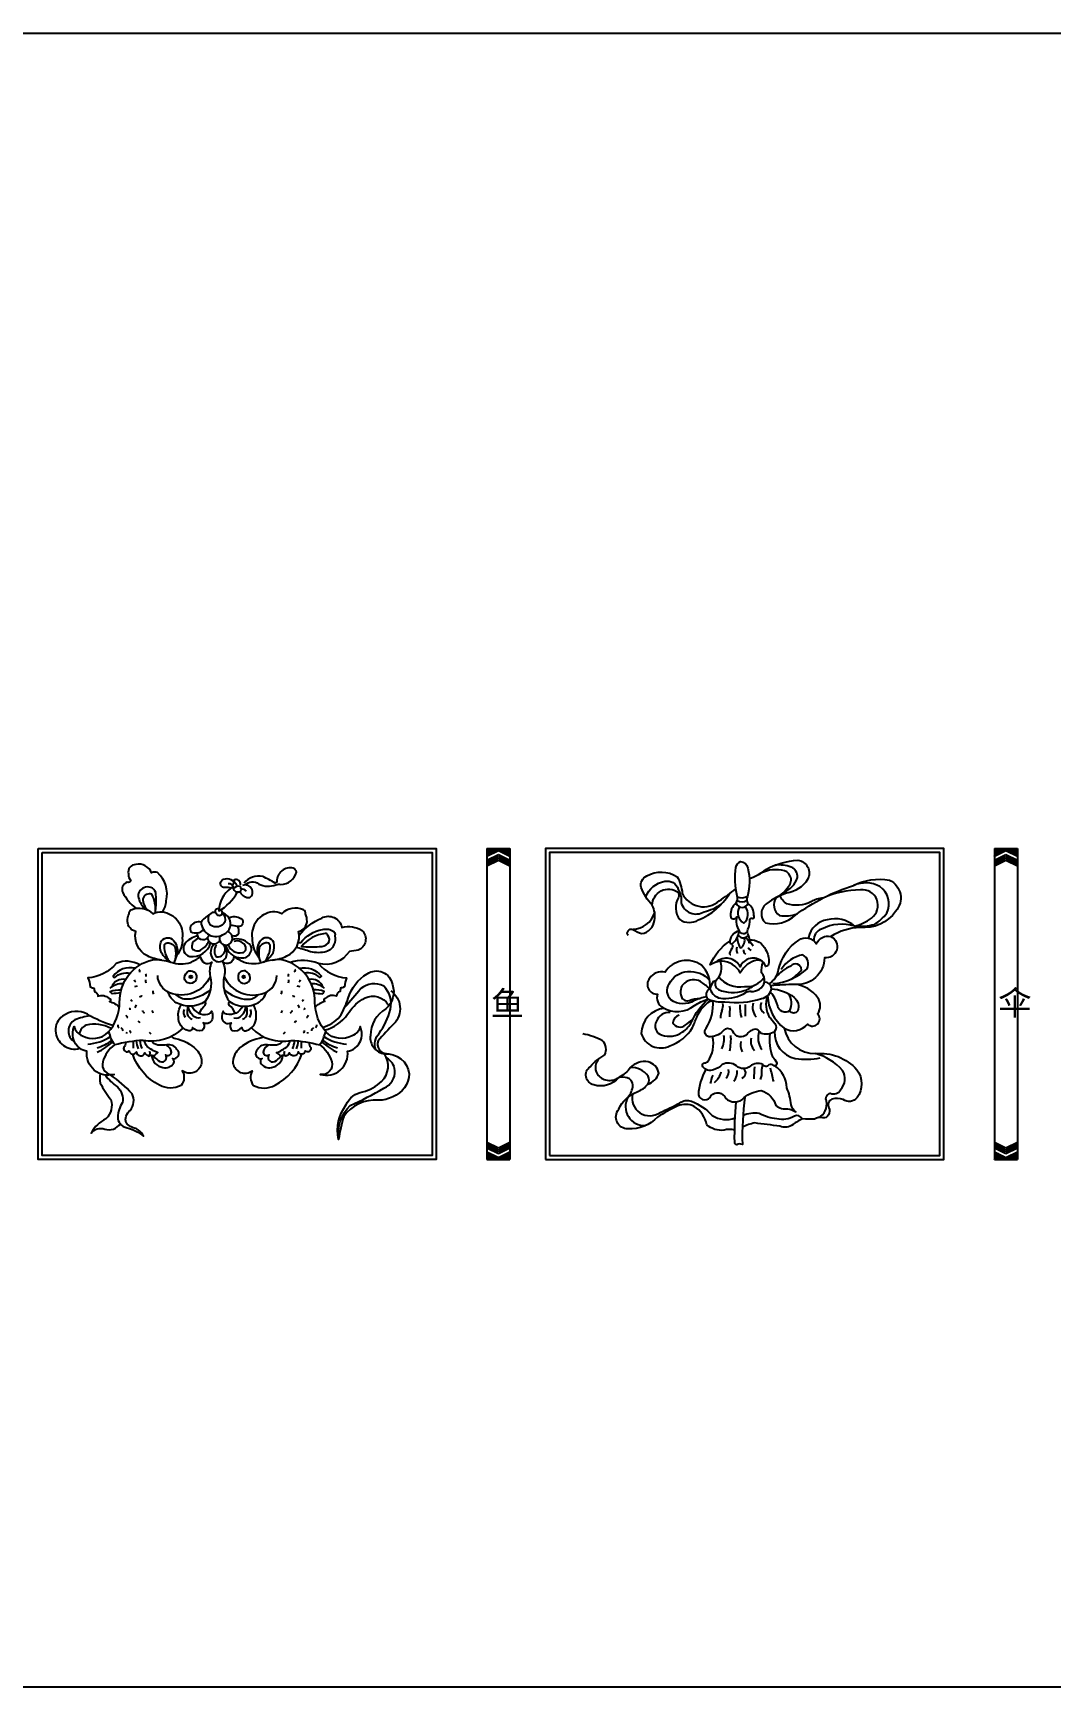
# Model space of a CAD drawing. Extents: x -66030 to 95157, y -13132 to 45879.
# Drawn here: x -12082 to -10804, y 5934 to 8010 of the extents above; entities that cross this region are included whole.
import ezdxf

# ---------------------------------------------------------------- set-up
doc = ezdxf.new("R2010")
doc.units = 0
doc.header["$LTSCALE"] = 100
doc.header["$MEASUREMENT"] = 0
for name, color, linetype in [('3', 11, 'CONTINUOUS'), ('4', 121, 'CONTINUOUS'), ('BH', 21, 'CONTINUOUS'), ('TEXT', 105, 'CONTINUOUS')]:
    doc.layers.add(name, color=color, linetype=linetype)
doc.styles.add('HZ', font='simhei.ttf')

# ---------------------------------------------------------------- blocks, each defined once
blk = doc.blocks.new('A$C580340FF')
at = {"layer": '3'}
for p, q in [((0, 390), (0, 0)), ((0, 390), (29, 390)), ((0, 390), (0, 380.4)), ((0, 380.4), (14.5, 387.7)), ((0, 375.4), (14.5, 382.7)), ((0, 372.9), (14.5, 380.2)), ((0, 370.9), (14.5, 378.1)), ((0, 368.4), (14.5, 375.7)), ((0, 375.4), (0, 372.9)), ((14.5, 387.7), (29, 380.4)), ((14.5, 382.7), (29, 375.4)), ((14.5, 380.2), (29, 372.9)), ((14.5, 378.1), (29, 370.9)), ((14.5, 375.7), (29, 368.4)), ((29, 390), (29, 0)), ((29, 390), (29, 380.4)), ((29, 375.4), (29, 372.9)), ((0, 370.9), (0, 368.4)), ((29, 370.9), (29, 368.4)), ((0, 21.6), (14.5, 14.3)), ((14.5, 14.3), (29, 21.6)), ((29, 19.1), (29, 21.6)), ((0, 19.1), (14.5, 11.9)), ((0, 17.1), (14.5, 9.8)), ((0, 14.6), (14.5, 7.3)), ((0, 9.6), (14.5, 2.3)), ((14.5, 11.9), (29, 19.1)), ((14.5, 9.8), (29, 17.1)), ((14.5, 7.3), (29, 14.6)), ((14.5, 2.3), (29, 9.6)), ((29, 14.6), (29, 17.1)), ((29, 0), (29, 9.6)), ((0, 0), (29, 0))]:
    blk.add_line(p, q, dxfattribs=at)
at = {"layer": 'BH'}
for p, q in [((6.3, 383.6), (0, 389.9)), ((5.6, 383.2), (0, 388.8)), ((4.8, 382.8), (0, 387.6)), ((4.1, 382.4), (0, 386.5)), ((3.3, 382.1), (0, 385.4)), ((2.6, 381.7), (0, 384.2)), ((1.8, 381.3), (0, 383.1)), ((1.1, 380.9), (0, 382)), ((0.3, 380.5), (0, 380.8)), ((7.1, 383.9), (1, 390)), ((7.8, 384.3), (2.2, 390)), ((8.6, 384.7), (3.3, 390)), ((9.3, 385.1), (4.4, 390)), ((10.1, 385.5), (5.6, 390)), ((10.9, 385.8), (6.7, 390)), ((11.6, 386.2), (7.8, 390)), ((12.4, 386.6), (8.9, 390)), ((13.1, 387), (10.1, 390)), ((13.9, 387.3), (11.2, 390)), ((14.9, 387.5), (12.3, 390)), ((17.1, 386.3), (13.5, 390)), ((19.4, 385.2), (14.6, 390)), ((21.7, 384.1), (15.7, 390)), ((23.9, 382.9), (16.9, 390)), ((26.2, 381.8), (18, 390)), ((28.5, 380.7), (19.1, 390)), ((29, 381.3), (20.3, 390)), ((29, 382.4), (21.4, 390)), ((29, 383.5), (22.5, 390)), ((29, 384.7), (23.7, 390)), ((29, 385.8), (24.8, 390)), ((29, 386.9), (25.9, 390)), ((29, 388), (27, 390)), ((29, 389.2), (28.2, 390)), ((8.5, 0), (0, 8.5)), ((7.4, 0), (0, 7.4)), ((6.2, 0), (0, 6.2)), ((5.1, 0), (0, 5.1)), ((4, 0), (0, 4)), ((2.8, 0), (0, 2.8)), ((1.7, 0), (0, 1.7)), ((0.6, 0), (0, 0.6)), ((9.6, 0), (0.1, 9.6)), ((10.8, 0), (2.3, 8.4)), ((11.9, 0), (4.6, 7.3)), ((13, 0), (6.9, 6.2)), ((14.2, 0), (9.1, 5)), ((15.3, 0), (11.4, 3.9)), ((16.4, 0), (13.7, 2.8)), ((17.6, 0), (15, 2.6)), ((18.7, 0), (15.7, 3)), ((19.8, 0), (16.5, 3.3)), ((21, 0), (17.2, 3.7)), ((22.1, 0), (18, 4.1)), ((23.2, 0), (18.7, 4.5)), ((24.3, 0), (19.5, 4.8)), ((25.5, 0), (20.3, 5.2)), ((26.6, 0), (21, 5.6)), ((27.7, 0), (21.8, 6)), ((28.9, 0), (22.5, 6.4)), ((29, 1), (23.3, 6.7)), ((29, 2.1), (24, 7.1)), ((29, 3.3), (24.8, 7.5)), ((29, 4.4), (25.5, 7.9)), ((29, 5.5), (26.3, 8.2)), ((29, 6.7), (27, 8.6)), ((29, 7.8), (27.8, 9)), ((29, 8.9), (28.5, 9.4))]:
    blk.add_line(p, q, dxfattribs=at)

msp = doc.modelspace()

# ---------------------------------------------------------------- hatches: boundary and pattern name
at = {"layer": '4'}
for points in [[(-11885.1, 6825.7, 1), (-11881.8, 6825.7, 1)], [(-11815.5, 6825.7, 1), (-11818.8, 6825.7, 1)]]:
    msp.add_hatch(color=256, dxfattribs=at).paths.add_polyline_path(points)

# ---------------------------------------------------------------- linework, layer by layer
at = {"layer": '3', "color": 2}
for p, q in [((-66009.4, 8010), (95156.9, 8010)), ((-61048.5, 5934.5), (9054, 5934.5))]:
    msp.add_line(p, q, dxfattribs=at)
at = {"layer": '4'}
for points in [[(-12075.3, 6986.5), (-11575.3, 6986.5), (-11575.3, 6596.5), (-12075.3, 6596.5)], [(-12070.3, 6981.5), (-11580.3, 6981.5), (-11580.3, 6601.5), (-12070.3, 6601.5)], [(-11438.2, 6596.5), (-10938.2, 6596.5), (-10938.2, 6986.5), (-11438.2, 6986.5)], [(-11433.2, 6601.5), (-10943.2, 6601.5), (-10943.2, 6981.5), (-11433.2, 6981.5)]]:
    msp.add_lwpolyline(points, close=True, dxfattribs=at)
for points in [[(-11815.3, 6940.9, -0.402597), (-11798.3, 6942, 0.202437), (-11776.6, 6941, -0.197126), (-11770.6, 6941.4, 0.323667), (-11750.7, 6957, 0.230287), (-11755, 6961.9, 0.484863), (-11775.4, 6945.4, -0.410967), (-11777.8, 6943.3, 0.027741), (-11793.2, 6951.4, 0.287763), (-11816.5, 6943, 0.287763)], [(-11334.4, 6877.3, -0.756243), (-11328.7, 6885.2, 0.03877), (-11317.5, 6879.8, 0.340568), (-11301.4, 6896.4, 0.17748), (-11304.2, 6915.4, -0.086904), (-11318.3, 6937.7, -0.330289), (-11311.1, 6952.4, -0.275752), (-11273, 6951.3, -0.104437), (-11266.5, 6930.5, 0.50396), (-11220.1, 6921.1, 0.029561), (-11199.1, 6936.1, 0.029561)], [(-11182.3, 6949, 0.0988), (-11161.7, 6960.2, -0.107861), (-11121.5, 6972.1, -0.534245), (-11109.2, 6947.9, -0.225846), (-11135.6, 6930.6, 0.073472), (-11160.3, 6917.8, 0.485351), (-11162.1, 6893.2, 0.248244), (-11124.2, 6903.2, -0.083197), (-11051.6, 6940.2, -0.163705), (-11006.4, 6947, -0.4996), (-10998.6, 6907.8, -0.273997), (-11043.4, 6887.7, 0.125537), (-11079.9, 6876.3)], [(-11148.5, 6925.1, 0.133633), (-11133.2, 6938.9, 0.649099), (-11141.8, 6959.4, 0.18826), (-11171.4, 6953.6)], [(-11139.9, 6931, 0.222542), (-11121.9, 6950.3, 0.310305), (-11129.6, 6963.4, 0.116035), (-11150.3, 6965.6, 0.116035)], [(-11927.6, 6909.9, 0.064477), (-11927.6, 6931.4, 0.472874), (-11942.4, 6937.1, 0.443105), (-11949.1, 6924.8, 0.171647), (-11940, 6910.4, 0.171647)], [(-11833.3, 6936.7, 0.240972), (-11848.2, 6908.3, 0.141774), (-11825.4, 6931.4, 0.141774)], [(-11833.3, 6936.7, 0.143586), (-11839.1, 6937.8, -0.427559), (-11846.4, 6941.9, -0.347188), (-11846, 6944.9, -0.521791), (-11829.6, 6944.6)], [(-11836.4, 6942.6, -0.466757), (-11830.5, 6937.9, 0.45377), (-11823.6, 6932.3, 0.45377)], [(-11821.2, 6941.1, 0.574606), (-11829, 6947.3, -0.125997), (-11829.6, 6944.6)], [(-11825.4, 6931.4, -0.357826), (-11821.6, 6931.9, 0.287894), (-11821.2, 6938.9, 0.30551), (-11829.3, 6936.7, 0.30551)], [(-11821.6, 6931.9, 0.337883), (-11809.5, 6925.3, 0.436212), (-11807.2, 6936, 0.190842), (-11811.7, 6940.3, 0.167121), (-11818.6, 6940.4)], [(-11312.2, 6925.9, -0.262525), (-11288.5, 6945.5, -0.406889), (-11271.7, 6935.4, -0.172623), (-11268, 6918.8, 0.496527), (-11239.1, 6907.2, 0.088102), (-11217.5, 6916.8)], [(-11304.2, 6915.4, -0.611362), (-11271.7, 6931.7, -0.225651), (-11271.2, 6925.3, 0.299955), (-11269.7, 6897.4, 0.283948), (-11246, 6897.1, 0.152381), (-11207.2, 6929.8, 0.152381)], [(-11050, 6889.3, 0.10963), (-11029, 6899.4, 0.779253), (-11042.9, 6934.8, 0.10187), (-11089.8, 6924.5, 0.10187)], [(-11050, 6889.3, 0.081166), (-11025.3, 6891.4, 0.094339), (-11009.8, 6905.6, 0.375071), (-11018.3, 6938.9, 0.233359), (-11051.6, 6940.2)], [(-11927.8, 6906.3, 0.147298), (-11932.5, 6929.2, 0.430322), (-11943.7, 6923.7, 0.224273), (-11937.6, 6909.3)], [(-11194.8, 6913.4, 0.405423), (-11189.1, 6892.8, 0.39356), (-11187.3, 6913.7, 0.39356)], [(-11148.5, 6925.1, 0.433779), (-11144.4, 6902.6, 0.124834), (-11122.4, 6904.6, 0.124834)], [(-11089.8, 6924.5, 0.097207), (-11105, 6919.9, -0.201181), (-11135.1, 6917.2, -0.180175), (-11143.8, 6927.9)], [(-11870.6, 6894.4, 0.32046), (-11883.9, 6888.9, 0.250244), (-11883.3, 6882, 0.315244), (-11867.5, 6884.6)], [(-11852.5, 6906.4, 0.268343), (-11859.9, 6903.9, 0.088919), (-11870.6, 6894.4, 0.597017), (-11841.4, 6879.4, 0.688786), (-11843.9, 6905.8, -0.231218), (-11840.7, 6894.2, -0.437361), (-11858.7, 6890.6, -0.311958), (-11859.9, 6903.9)], [(-11836, 6899.7, -0.268624), (-11820.5, 6898.7, -0.803445), (-11824.6, 6888.6, 0.031668), (-11833.5, 6890.3, 0.031668)], [(-11050, 6889.3, 0.243356), (-11084.4, 6897.2, 0.296452), (-11108.2, 6875.1)], [(-11050, 6889.3, 0.196759), (-11091.8, 6885.4, 0.363034), (-11101.3, 6871)], [(-11908.4, 6844, -0.145396), (-11920.3, 6855.9, -0.181405), (-11921.3, 6868.5, -0.281968), (-11914.1, 6874.6, -0.097492), (-11908.9, 6874.2, -0.136041), (-11902.2, 6866.9, -0.202493), (-11901.4, 6852.1)], [(-11875.2, 6876.9, 0.169268), (-11891.1, 6867.2, 0.528794), (-11884.7, 6851.3, 0.365908), (-11858.6, 6868.1, 0.365908)], [(-11872.9, 6873.9, 0.41053), (-11882.4, 6862, 0.48423), (-11869.7, 6860.3, 0.179604), (-11861, 6870.4, 0.179604)], [(-11838.2, 6861.4, 0.321134), (-11820.5, 6849.6, 0.364685), (-11808.4, 6856, 0.400359), (-11810.4, 6866.9, 0.288428), (-11831.4, 6872.1)], [(-11836.4, 6865.8, 0.384361), (-11818.5, 6856, 0.460227), (-11814.5, 6862.9, 0.439374), (-11829.5, 6869.8, 0.439374)], [(-11831.8, 6877.6, 0.413927), (-11823.4, 6880.2, 0.186899), (-11824.6, 6888.6)], [(-11792.2, 6844, 0.145396), (-11780.3, 6855.9, 0.181405), (-11779.3, 6868.5, 0.281968), (-11786.5, 6874.6, 0.097492), (-11791.7, 6874.2, 0.136041), (-11798.5, 6866.9, 0.202493), (-11799.2, 6852.1)], [(-11748.5, 6868.7, 0.086261), (-11745.5, 6868.7, -0.158431), (-11718.3, 6885.2, -0.186295), (-11703.8, 6882.6, -0.270577), (-11702.7, 6877.1, -0.224334), (-11704, 6866.1, -0.297816), (-11715.8, 6856.7, -0.127102), (-11735.6, 6857.8, 0.018873), (-11751.2, 6862.5)], [(-11182.1, 6871.9, -0.32598), (-11161.9, 6859.7, -0.172572), (-11157.9, 6843.2, -0.428498), (-11161.8, 6838.5, 0.374063), (-11172.8, 6846.7, 0.205268), (-11193.7, 6830.8, 0.260445), (-11216.6, 6845.3, 0.137252), (-11231.5, 6840.6, -0.148492), (-11206.8, 6870.3)], [(-11197.6, 6874.4, 0.1462), (-11193.4, 6861.8, 0.360209), (-11188.7, 6874.7, 0.360209)], [(-11911.1, 6845.7, -0.037305), (-11913.9, 6851.9, -0.153878), (-11916.6, 6865.2, -0.470609), (-11911.3, 6868.1, -0.303291), (-11903.1, 6862, -0.113545), (-11903.3, 6847.5)], [(-11853.4, 6866.9, 0.545999), (-11851.8, 6845, 0.348727), (-11839.3, 6850.2, 0.127699), (-11838.8, 6865.4)], [(-11851.3, 6865.3, 0.357257), (-11851.2, 6850.5, 0.242122), (-11843.1, 6853.6, 0.446094), (-11843.2, 6866.4)], [(-11789.5, 6845.7, 0.037305), (-11786.7, 6851.9, 0.153878), (-11784, 6865.2, 0.470609), (-11789.3, 6868.1, 0.303291), (-11797.5, 6862, 0.113545), (-11797.3, 6847.5)], [(-11165.8, 6844.7, 0.519743), (-11193.7, 6838.2, 0.490615), (-11224.3, 6844)], [(-11203.7, 6865.7, -0.280679), (-11203.3, 6863, 0.025267), (-11207.2, 6855.3, 0.635369), (-11205.5, 6853.7, 0.635369)], [(-11152.7, 6817.1, 0.167082), (-11109.6, 6835.8, 0.397456), (-11115, 6853.1, 0.222384), (-11142.3, 6834.8)], [(-11953.3, 6836.3, 0.30062), (-11981.1, 6826.3, 0.245464), (-11979, 6824.9, -0.243948), (-11959.7, 6830.1, -0.243948)], [(-11747.3, 6836.3, -0.30062), (-11719.6, 6826.3, -0.245464), (-11721.7, 6824.9, 0.243948), (-11740.9, 6830.1, 0.243948)], [(-11718.1, 6762.2, 0.153225), (-11696.4, 6775.8, 0.064066), (-11685.8, 6798.9, -0.18281), (-11662.2, 6829.5, -0.536537), (-11630.4, 6816.1, -0.316733), (-11638.8, 6785.5, 0.262002), (-11658, 6751.8, 0.416113), (-11640.4, 6729.1, -0.402955), (-11609.2, 6703.9, -0.295734), (-11629.8, 6675.2, -0.135279), (-11648.2, 6670.9, 0.26122), (-11691.5, 6650.4, 0.044506), (-11697.9, 6621.6, -0.222727), (-11688.3, 6665.3, -0.256351), (-11667.7, 6681.2, 0.137159), (-11644, 6694.4, 0.362329), (-11640.4, 6729.1)], [(-11236.2, 6800.6, 0.04945), (-11251.6, 6795.7, -0.299966), (-11280.7, 6796.7, -0.348623), (-11282.8, 6816.8, -0.257283), (-11259.6, 6832.5, -0.223478), (-11232.1, 6821.4)], [(-11219.1, 6845.1, -0.266962), (-11223.8, 6821.1, -0.131727), (-11228, 6819.4, 0.036559), (-11231.8, 6810.7, 0.489989), (-11234.6, 6797.8, 0.116304), (-11213, 6794.3, 0.119231), (-11167, 6798.5, 0.35118), (-11154.4, 6811.4, 0.379569), (-11163.2, 6819.1, 0.21842), (-11167, 6830.5, -0.098185), (-11165.1, 6844.1)], [(-11129.6, 6822.9, 0.083854), (-11116.8, 6834.5, 0.681264), (-11130.3, 6839.1, 0.12142), (-11149.6, 6824.6)], [(-11971.9, 6805.4, -0.024756), (-11982.3, 6804.4, -0.148825), (-11984.6, 6807.1, -0.115376), (-11970.9, 6809.4, -0.115376)], [(-11859, 6826.1, -0.404595), (-11910.2, 6805.6, -0.290531), (-11925.1, 6827.1, -0.290531)], [(-11859, 6809.3, -0.169493), (-11888.2, 6797.4, -0.216203), (-11901.7, 6803.2, -0.216203)], [(-11841.6, 6826.1, 0.404595), (-11790.4, 6805.6, 0.290531), (-11775.5, 6827.1, 0.290531)], [(-11841.6, 6809.3, 0.169493), (-11812.4, 6797.4, 0.216203), (-11798.9, 6803.2, 0.216203)], [(-11728.7, 6805.4, 0.024756), (-11718.3, 6804.4, 0.148825), (-11716, 6807.1, 0.115376), (-11729.7, 6809.4, 0.115376)], [(-11651.4, 6734.2, -0.255047), (-11647.2, 6754.7, 0.102865), (-11632.9, 6784.9, 0.263031), (-11641.3, 6814, 0.294216), (-11670, 6810.8, -0.004099), (-11690.4, 6787)], [(-11632.5, 6808, -0.463317), (-11628.5, 6766.6, 0.024817), (-11648.4, 6745.1, 0.501627), (-11637.9, 6729.2, 0.501627)], [(-11231.8, 6810.7, 0.022213), (-11243.5, 6819.7, 0.302487), (-11263.9, 6817.8, 0.33159), (-11267.4, 6800.7, 0.434035), (-11258, 6796, -0.080033), (-11244, 6798.5)], [(-11223.8, 6821.1, 0.453652), (-11221, 6809.6, 0.180832), (-11188.6, 6808.3, 0.180832)], [(-11154.5, 6810.6, -0.153206), (-11126, 6799.7, -0.30594), (-11121.5, 6782.8, -0.543329), (-11131.7, 6782.8, -0.533793), (-11146.7, 6789.2, 0.076216), (-11152.2, 6802.1, 0.248888), (-11156.3, 6805.7, 0.248888)], [(-11871.3, 6774, -0.300189), (-11880.9, 6777.1, -0.201015), (-11886.2, 6788.8, -0.201015)], [(-11829.4, 6774, 0.300189), (-11819.7, 6777.1, 0.201015), (-11814.4, 6788.8, 0.201015)], [(-11715.5, 6758.5, 0.17067), (-11686.7, 6778.6, -0.0994), (-11668.4, 6797.3, -0.362882), (-11638.1, 6794.1, -0.010666), (-11634.7, 6789.6)], [(-11281.8, 6780.8, 0.33676), (-11298.9, 6770, 0.503696), (-11291.9, 6752.5, 0.247377), (-11266.5, 6756.3, 0.138065), (-11254.8, 6769, -0.102599), (-11234.1, 6797.6)], [(-11160.1, 6801.3, 0.197105), (-11157.2, 6775.1, -0.078473), (-11150.3, 6767, -0.339788), (-11150.6, 6756.9, -0.249153), (-11167.5, 6754.7, 0.104257), (-11172.9, 6759.7, 0.280921), (-11185, 6753.8, -0.546295), (-11203.1, 6757.1, 0.446963), (-11213.8, 6759.1, -0.209219), (-11231.1, 6750.3, -0.656429), (-11236.7, 6761.1, 0.177503), (-11228.1, 6795.7, 0.170613)], [(-12009.9, 6776.6, 0.058832), (-12029, 6771.6, 0.568661), (-12029.6, 6744, 0.568661)], [(-11270.3, 6777.6, 0.350813), (-11278.2, 6768, 0.489006), (-11262.7, 6765.1, 0.010373), (-11253.3, 6772.1, 0.010373)], [(-11983.4, 6760.8, 0.181147), (-12014.9, 6764.9, 0.282004), (-12023.4, 6753.6)], [(-11978.3, 6740.4, -0.137952), (-11983.8, 6748.3, 0.096013), (-11986.7, 6756.5)], [(-11930.2, 6726.3, -0.014294), (-11924.8, 6730.5, -0.08208), (-11938.3, 6738.3, -0.111298), (-11941.9, 6745.6, -0.111298)], [(-11770.4, 6726.3, 0.014294), (-11775.8, 6730.5, 0.08208), (-11762.3, 6738.3, 0.111298), (-11758.7, 6745.6, 0.111298)], [(-11722.4, 6740.4, 0.137952), (-11716.9, 6748.3, -0.096013), (-11713.9, 6756.5)], [(-11200.7, 6633, 0.16644), (-11214.1, 6633.1, -0.216312), (-11235.6, 6639.8, 0.207425), (-11251.4, 6663, 0.207026), (-11272.2, 6663.7, 0.035381), (-11297.6, 6649.6, -0.2268), (-11334.6, 6634.8, -0.640192), (-11346.2, 6659.5, -0.196576), (-11323.3, 6681.3, 0.146568), (-11309.7, 6691.1, 0.268467), (-11295.9, 6704.9, 0.297838), (-11309.4, 6718.9, 0.243937), (-11331.6, 6711.9, -0.146169), (-11346.2, 6699.3, -0.302823), (-11377.7, 6690, -0.63928), (-11382.2, 6712.8, -0.093365), (-11363.7, 6727.6, 0.314397), (-11366.5, 6745.3, 0.083215), (-11391.5, 6754)], [(-11156.6, 6754, 0.123497), (-11153.2, 6725.3, -0.090824), (-11147.8, 6717.7, -0.526495), (-11151.2, 6713.8, 0.36557), (-11157.9, 6715.2, -0.594478), (-11165.4, 6715.6, 0.289781), (-11181.1, 6713.4, -0.360019), (-11198.5, 6713.8, 0.315737), (-11216.2, 6715.4, -0.125555), (-11227.3, 6709.1, -0.360951), (-11240.7, 6712.8, -0.360464), (-11239.7, 6717.4, 0.188821), (-11234.8, 6719.1, 0.226369), (-11228.5, 6750.6)], [(-11138.7, 6761.2, 0.354701), (-11099.4, 6729.2, -0.244171), (-11047.3, 6709, -0.333772), (-11047.1, 6674, -0.403277), (-11064.4, 6671.5, 0.151531), (-11078.7, 6672.1, 0.438146), (-11082.3, 6661.4, -0.284735), (-11083.1, 6652.6, -0.359601), (-11090.2, 6648.5, 0.2427), (-11100.4, 6646.9, -0.034408), (-11115.7, 6647.4, 0.068947), (-11127.3, 6640.3, -0.253855), (-11144, 6638.1, 0.002306), (-11175.6, 6642.2, 0.069628), (-11191, 6637, 0.069628)], [(-11150.6, 6756.9, 0.366816), (-11124.7, 6723.1, 0.079995), (-11093.3, 6723.8, 0.079995)], [(-11965.7, 6743.1, -0.246843), (-11967.7, 6737.1, 0.755202), (-11960.8, 6732.6, 0.719148), (-11951.8, 6731.3, 0.81752), (-11941.1, 6730.2, 0.128892), (-11936.6, 6726, 0.456751), (-11935.4, 6732.2)], [(-11932.7, 6726.8, 0.335366), (-11918.5, 6711.8, 0.319124), (-11904.7, 6717.5, 0.360464), (-11906.6, 6723, 0.798867), (-11900.9, 6734.6, 0.297992), (-11913.5, 6740.3, -0.037646), (-11924.8, 6739.7, -0.162322), (-11932.6, 6744.8)], [(-11930.2, 6726.3, 0.155928), (-11926.3, 6722.4, 0.289205), (-11917.9, 6719.1, 0.500391), (-11915.3, 6727.9, 0.56185), (-11907.9, 6730.9, 0.265836), (-11915, 6740.1)], [(-11768, 6744.8, -0.162322), (-11775.8, 6739.7, -0.037646), (-11787.1, 6740.3, 0.297992), (-11799.7, 6734.6, 0.798867), (-11794, 6723, 0.360464), (-11795.9, 6717.5, 0.319124), (-11782.1, 6711.8, 0.335366), (-11767.9, 6726.8)], [(-11785.6, 6740.1, 0.265836), (-11792.7, 6730.9, 0.56185), (-11785.3, 6727.9, 0.500391), (-11782.7, 6719.1, 0.289205), (-11774.3, 6722.4, 0.155928), (-11770.4, 6726.3, 0.155928)], [(-11734.9, 6743.1, 0.246843), (-11732.9, 6737.1, -0.755202), (-11739.8, 6732.6, -0.719148), (-11748.8, 6731.3, -0.81752), (-11759.5, 6730.2, -0.128892), (-11764, 6726, -0.456751), (-11765.3, 6732.2)], [(-11095.5, 6648.9, 0.345598), (-11085.6, 6669.6, -0.444181), (-11080.7, 6679.6, 0.403377), (-11067.7, 6684, 0.332182), (-11065.2, 6708.1, 0.146331), (-11099.4, 6729.2)], [(-11997.5, 6704.1, 0.060831), (-11997.2, 6692.3, 0.049523), (-11984, 6671.6, -0.29437), (-11990.1, 6647.5, 0.155243), (-12008.7, 6629.5, -0.309276), (-11991.6, 6634.6, 0.361058), (-11972.2, 6641.5)], [(-11697.9, 6621.6, -0.242717), (-11683.4, 6664.2, 0.02401), (-11641.1, 6685.8, 0.325131), (-11627.3, 6708.2, 0.249011), (-11637.5, 6723.6, 0.249011)], [(-11371, 6723.1, 0.321878), (-11373.5, 6703.8, 0.418284), (-11346.2, 6699.3, 0.418284)], [(-11309.7, 6691.1, 0.276933), (-11309.4, 6701.1, 0.251446), (-11331.7, 6711.7)], [(-11236.8, 6709.3, 0.120068), (-11246.3, 6677.6, 0.72784), (-11230.1, 6676.7, -0.535711), (-11212.2, 6673.5, 0.442784), (-11188.9, 6674, -0.142401), (-11167.5, 6682.9, -0.263492), (-11149.1, 6664.1, 0.20202), (-11133.9, 6660.1, -0.098955), (-11124, 6656.1, -0.173923), (-11129.8, 6665, 0.074252), (-11135.2, 6686.5, 0.235699), (-11150.3, 6713.8, 0.235699)], [(-11168.3, 6696.9, 0.150508), (-11166.7, 6707.1, -0.069672), (-11165.4, 6715.6)], [(-11990.8, 6702.4, 0.093106), (-11975.7, 6687.7, -0.240885), (-11969.2, 6667.7, 0.12592), (-11975.3, 6649.7, 0.198069), (-11972.2, 6641.5)], [(-11972.2, 6641.5, 0.180439), (-11963.5, 6636, -0.118854), (-11942.8, 6625.6, 0.169603), (-11952.3, 6635.1, -0.152584), (-11964.7, 6642.2, -0.333753), (-11959.5, 6657.9, 0.295256), (-11957.3, 6678.9, 0.055304), (-11984.1, 6702.3)], [(-11334.7, 6674.6, 0.16417), (-11328.5, 6689.5, 0.341747), (-11335.8, 6698.8, 0.139976), (-11346.2, 6699.3)], [(-11329.1, 6678.4, 0.683919), (-11294.4, 6655.3, 0.011349), (-11269.8, 6667.2, -0.243356), (-11255, 6669.7, -0.107581), (-11228.9, 6651.7, 0.251248), (-11200.2, 6648.7, 0.251248)], [(-11115.7, 6647.4, 0.368974), (-11125.8, 6650.9, -0.200436), (-11147.6, 6647.3, -0.107677), (-11169.9, 6654.3, 0.133879), (-11190.3, 6651.3, 0.133879)]]:
    msp.add_lwpolyline(points, format="xyb", dxfattribs=at)
for points in [[(-11714.8, 6880, 0.195815), (-11744.5, 6863.8, 0.041064), (-11722.2, 6863.5, 0.197311), (-11711.2, 6867.8, 0.380697), (-11711.5, 6877.5, 0.393384)], [(-11878.1, 6830.6, -0.220744), (-11876.7, 6822.8, -0.342994), (-11884.3, 6817.4, -0.417643), (-11891.6, 6824.4, -0.287935), (-11885.6, 6833, -0.267187)], [(-11822.5, 6830.6, 0.220744), (-11823.9, 6822.8, 0.342994), (-11816.3, 6817.4, 0.417643), (-11809, 6824.4, 0.287935), (-11815, 6833, 0.267187)]]:
    msp.add_lwpolyline(points, format="xyb", close=True, dxfattribs=at)
for centre in [(-11883.4, 6825.7), (-11817.2, 6825.7)]:
    msp.add_circle(centre, 1.67, dxfattribs=at)
for centre, radius, start, end in [((-11831.3, 6933.8), 3.53, 55.0987, 125.0747), ((-11833.6, 6948.9), 7.43, 279.7637, 317.0654), ((-11831.5, 6938.9), 5.98, 1.2587, 70.7765), ((-11820.6, 6925.1), 10.7, 50.1712, 88.8029), ((-11191.3, 6920.8), 8.21, 199.681, 340.319), ((-11191.6, 6930.4), 10.7, 237.2021, 305.2003), ((-11191.8, 6938.5), 13.6, 246.5485, 302.2455), ((-11330.1, 6915.8), 30.6, 272.7557, 341.5839), ((-11868.3, 6879.7), 7.47, 172.6353, 320.883), ((-11834.4, 6859.7), 31.9, 144.6491, 151.3225), ((-11854.2, 6875.1), 8.21, 180.4238, 330.0103), ((-11865.6, 6874.3), 18.7, 349.8409, 7.5295), ((-11839, 6874.1), 8.7, 200.7591, 293.2302), ((-11679.1, 7013.4), 204.3, 219.6104, 221.6445), ((-11841, 6874.2), 9.77, 303.5306, 20.4282), ((-11189.9, 6882.6), 8.06, 219.1842, 324.3777), ((-11189.7, 6886), 6.07, 207.2621, 324.6165), ((-10657.2, 7365.2), 721.5, 223.3279, 223.573), ((-11190.3, 6859.5), 8.3, 157.8683, 214.8244), ((-11184, 6858.9), 5.62, 174.1947, 238.1433), ((-11178.3, 6864.6), 5.83, 201.514, 251.7243), ((-11194.4, 6855.9), 18.7, 25.7725, 39.6001), ((-11949.3, 6832.6), 1.97, 331.6537, 77.9392), ((-11941.9, 6826.8), 2.51, 344.7444, 52.1591), ((-11758.7, 6826.8), 2.51, 127.8409, 195.2556), ((-11751.3, 6832.6), 1.97, 102.0608, 208.3463), ((-11970.3, 6795), 21.9, 84.6347, 132.5453), ((-11968.7, 6806.9), 15.6, 77.9046, 158.226), ((-11951.5, 6822), 3.13, 180.9726, 239.5891), ((-11950.7, 6803.1), 10.7, 89.7729, 110.2239), ((-11926.2, 6821.6), 14.1, 178.2084, 194.4843), ((-11925.1, 6807.2), 6.25, 171.8988, 211.9011), ((-11775.5, 6807.2), 6.25, 328.0989, 8.1012), ((-11774.4, 6821.6), 14.1, 345.5157, 1.7916), ((-11749.9, 6803.1), 10.7, 69.7761, 90.2271), ((-11749.1, 6822), 3.13, 300.4109, 359.0274), ((-11731.9, 6806.9), 15.6, 21.774, 102.0954), ((-11730.4, 6795), 21.9, 47.4547, 95.3653), ((-11215.2, 6815.9), 17.4, 197.3399, 269.3651), ((-11194.7, 6845.8), 32.9, 217.7717, 281.2655), ((-11203.5, 6851.4), 45.6, 289.1282, 307.6109), ((-11185.3, 6838.5), 25.2, 263.3495, 328.4196), ((-11179.4, 6824.2), 17, 267.1402, 342.3192), ((-11952.5, 6800.6), 7.19, 207.375, 229.9991), ((-11911.7, 6769.2), 45.5, 152.173, 157.3816), ((-11945.8, 6798.9), 2.27, 60.9587, 150.9026), ((-11856.9, 6781.8), 31.1, 169.4173, 185.2924), ((-11843.7, 6781.8), 31.1, 354.7076, 10.5827), ((-11754.8, 6798.9), 2.27, 29.0974, 119.0413), ((-11788.9, 6769.2), 45.5, 22.6184, 27.827), ((-11748.2, 6800.6), 7.19, 310.0009, 332.625), ((-11229.2, 6788.7), 13.9, 334.1657, 14.7685), ((-11212.6, 6846.9), 48.4, 266.6204, 302.0819), ((-11217.6, 6785.2), 11.2, 345.8546, 19.6033), ((-11147.1, 6788), 47.1, 177.1754, 196.389), ((-11029.9, 6783.7), 157.6, 177.3579, 182.6421), ((-11180.9, 6794.1), 13.1, 86.9599, 116.7949), ((-11158.8, 6787.7), 19.5, 165.0329, 219.1795), ((-11158.7, 6788.6), 9.81, 150.1174, 240.7556), ((-11149, 6792.4), 19.8, 331.2629, 38.278), ((-11960.7, 6778.8), 4.52, 197.1727, 248.3019), ((-11960.7, 6785), 1.14, 325.2552, 75.8936), ((-11951.7, 6765.3), 5.18, 29.325, 66.1833), ((-11940.4, 6784.4), 4.24, 193.1584, 252.6552), ((-11937.8, 6779), 7.22, 7.547, 36.0944), ((-11884.5, 6780.8), 8.29, 153.184, 222.8657), ((-11878.9, 6781.3), 9.32, 194.4531, 250.7295), ((-11821.7, 6781.3), 9.32, 289.2705, 345.5469), ((-11816.1, 6780.8), 8.29, 317.1343, 26.816), ((-11762.8, 6779), 7.22, 143.9056, 172.453), ((-11760.2, 6784.4), 4.24, 287.3448, 346.8416), ((-11748.9, 6765.3), 5.18, 113.8167, 150.675), ((-11739.9, 6785), 1.14, 104.1064, 214.7448), ((-11739.9, 6778.8), 4.52, 291.6981, 342.8273), ((-11198.1, 6774.8), 20.3, 157.2772, 182.8024), ((-11283.2, 6780.7), 76.6, 356.1206, 1.3308), ((-12016.1, 6797.7), 56.6, 273.4564, 304.1705), ((-12018.5, 6794.5), 60.4, 286.6694, 306.3432), ((-11970.3, 6765.1), 4.97, 178.8249, 222.324), ((-11972.6, 6757.7), 4.12, 0.3522, 66.0562), ((-11962.4, 6755.2), 1.8, 143.0975, 196.2729), ((-11958.2, 6757.6), 1.8, 158.9315, 266.9301), ((-11918.6, 6747.9), 29, 184.5887, 205.2832), ((-11913.8, 6778.3), 31.2, 224.7418, 230.7666), ((-11786.8, 6778.3), 31.2, 309.2334, 315.2582), ((-11782, 6747.9), 29, 334.7168, 355.4113), ((-11742.4, 6757.6), 1.8, 273.0699, 21.0685), ((-11738.2, 6755.2), 1.8, 343.7271, 36.9025), ((-11728, 6757.7), 4.12, 113.9438, 179.6478), ((-11730.3, 6765.1), 4.97, 317.676, 1.1751), ((-11682.1, 6794.5), 60.4, 233.6568, 253.3306), ((-11684.5, 6797.7), 56.6, 235.8295, 266.5436), ((-11245.6, 6748), 31.6, 336.1491, 7.147), ((-11277.3, 6748), 72, 347.5991, 3.2959), ((-11164.6, 6744.4), 15.9, 163.9943, 224.8743), ((-11146.8, 6749.1), 24.6, 160.0473, 216.8298), ((-12033.5, 6801.2), 77.3, 294.8599, 312.2605), ((-12181.5, 6738.5), 226, 359.398, 1.5685), ((-11924.8, 6746.5), 27.2, 182.8506, 204.0664), ((-11933, 6718.1), 8.72, 71.3082, 114.7059), ((-11767.6, 6718.1), 8.72, 65.2941, 108.6918), ((-11775.8, 6746.5), 27.2, 335.9336, 357.1494), ((-11519.1, 6738.5), 226, 178.4315, 180.602), ((-11667.1, 6801.2), 77.3, 227.7395, 245.1401), ((-11174.8, 6740.2), 18.6, 166.4013, 207.3755), ((-11243.7, 6713.5), 27.1, 310.4502, 344.5566), ((-11218.7, 6706.2), 10.6, 312.9553, 17.9485), ((-11214.2, 6705.9), 16.7, 318.5274, 6.7327), ((-11193.7, 6705), 6.84, 288.4924, 52.7968), ((-11093.3, 6700.7), 83.2, 171.7035, 182.1024), ((-10757, 6797.6), 408.3, 192.1721, 194.6381), ((-11191, 6684.9), 40.9, 155.1102, 170.6528), ((-11313.7, 6662.9), 24.1, 150.9251, 272.9746)]:
    msp.add_arc(centre, radius, start, end, dxfattribs=at)
at = {"layer": 'TEXT'}
for points in [[(-11919.5, 6907.1, 0.173992), (-11914.3, 6921, 0.27119), (-11925.2, 6956.4, 0.20693), (-11932.7, 6956.1, 0.372762), (-11952.6, 6966.5, 0.486329), (-11961.9, 6954.8, 0.199966), (-11958.6, 6946.2, -0.312126), (-11963.4, 6944.2, 0.446734), (-11969, 6931.4, 0.105038), (-11952.6, 6911.6)], [(-11199, 6918.1, 0.223594), (-11197.4, 6927.1, -0.091948), (-11199.2, 6963, -0.225594), (-11193.4, 6970.4, -0.36876), (-11184.3, 6962, -0.130175), (-11184.7, 6926.3, 0.32923), (-11183.6, 6918.1, 0.32923)], [(-11919.8, 6846.7, -0.078505), (-11937.9, 6851.8, -0.348229), (-11952.5, 6882.4, -0.321682), (-11963.1, 6895.1, -0.100479), (-11961.1, 6904.5, -0.266949), (-11958.5, 6909.7, -0.326593), (-11931.3, 6904.5, -0.196459), (-11919.5, 6907.1, -0.425207), (-11894.2, 6874.1, -0.195821), (-11901.4, 6852.1, 0.058261), (-11904.7, 6842.8)], [(-11780.8, 6846.7, 0.078505), (-11762.8, 6851.8, 0.348229), (-11748.1, 6882.4, 0.321682), (-11737.5, 6895.1, 0.100479), (-11739.5, 6904.5, 0.266949), (-11742.1, 6909.7, 0.326593), (-11769.4, 6904.5, 0.196459), (-11781.1, 6907.1, 0.425207), (-11806.4, 6874.1, 0.195821), (-11799.2, 6852.1, -0.058261), (-11795.9, 6842.8)], [(-11199, 6918.1, -0.201544), (-11201, 6916.3, 0.236275), (-11205.7, 6900.3, 0.601827), (-11197.8, 6901.1, 0.221828), (-11195.1, 6883.2)], [(-11187.4, 6875, -0.227498), (-11182.3, 6868.2, 0.135486), (-11183.4, 6877.9, -0.289624), (-11184, 6884.9, 0.105703), (-11181.5, 6897.8, -0.630089), (-11177.9, 6898.5, 0.372036), (-11176.5, 6903.1, 0.262402), (-11183.9, 6917.3)], [(-11848.1, 6910.2, 0.930277), (-11852.3, 6906, 0.456786), (-11845.4, 6903.3, 0.539486), (-11845.9, 6909.7)], [(-11747.5, 6877.8, -0.126777), (-11719, 6899.4, -0.507939), (-11693.7, 6887.6, -0.208991), (-11668.4, 6883.8, -0.532867), (-11673.3, 6859, -0.02349), (-11684.4, 6857.6, -0.326566), (-11723.3, 6842.4, 0.171329), (-11758.7, 6843.5, 0.171329)], [(-11157.3, 6816.9, 0.209679), (-11145.7, 6834.8, -0.194976), (-11120.3, 6871.5, -0.440832), (-11098, 6867.1, -0.368383), (-11079.9, 6876.3, -0.850457), (-11088, 6849.5, -0.437394), (-11125, 6816.1, 0.01634), (-11155.4, 6814.4, 0.01634)], [(-11893.7, 6761.3, -0.256306), (-11943.3, 6745.9, 0.045754), (-11979.2, 6740.2, 0.162328), (-11994, 6719.1, 0.572594), (-11979.7, 6703.2, -0.539747), (-12013.9, 6732.3, -0.143582), (-12022.9, 6735.9, -0.35378), (-12029.8, 6763.4, 0.271195), (-12019.6, 6751.7, 0.333748), (-11987.1, 6756, 0.173688), (-11972.9, 6793.4, -0.355213), (-11931.5, 6847.1, -0.098342), (-11908.4, 6844, 0.169366), (-11884, 6843.7, 0.051773), (-11877.8, 6846.8, 0.003361), (-11871.2, 6850.9, 0.601461), (-11857.3, 6843.9, 0.179272), (-11859, 6826.1, -0.213909), (-11865.5, 6794.5)], [(-11806.9, 6761.3, 0.256306), (-11757.4, 6745.9, -0.045754), (-11721.5, 6740.2, -0.162328), (-11706.6, 6719.1, -0.572594), (-11720.9, 6703.2, 0.539747), (-11686.7, 6732.3, 0.143582), (-11677.7, 6735.9, 0.35378), (-11670.8, 6763.4, -0.271195), (-11681, 6751.7, -0.333748), (-11713.5, 6756, -0.173688), (-11727.7, 6793.4, 0.355213), (-11769.1, 6847.1, 0.098342), (-11792.2, 6844, -0.169366), (-11816.6, 6843.7, -0.051773), (-11822.8, 6846.8, -0.003361), (-11829.4, 6850.9, -0.601461), (-11843.3, 6843.9, -0.179272), (-11841.6, 6826.1, 0.213909), (-11835.1, 6794.5)], [(-11947.5, 6840.5, 0.242418), (-11977.3, 6842.4, -0.208349), (-12012.7, 6824.2, -0.087367), (-12010, 6813, 0.080499), (-12005.1, 6811.4, -0.05347), (-12004.5, 6807, -0.376688), (-12000.2, 6801.3, -0.28676), (-11986, 6798.6, -0.729371), (-11985.5, 6794.5, -0.167703), (-11973.3, 6787.3)], [(-11723.3, 6842.4, 0.208349), (-11687.9, 6824.2, 0.087367), (-11690.6, 6813, -0.080499), (-11695.5, 6811.4, 0.05347), (-11696.1, 6807, 0.376688), (-11700.5, 6801.3, 0.28676), (-11714.6, 6798.6, 0.729371), (-11715.2, 6794.5, 0.167703), (-11727.3, 6787.3)], [(-11231.8, 6810.7, 0.242407), (-11242.5, 6840.2, 0.429437), (-11288.1, 6831.5, 0.336238), (-11307.6, 6823.5, 0.664438), (-11297.5, 6804, 0.360304), (-11290.9, 6787, 0.31825), (-11251.2, 6789.8, -0.028978), (-11234.6, 6797.8)], [(-11159.4, 6801.9, 0.21594), (-11138.7, 6761.2, 0.358662), (-11109, 6766.2, 0.991492), (-11096.6, 6779.1, 0.328269), (-11096.6, 6799.5, 0.213786), (-11125, 6816.1)], [(-11872.7, 6779.6, -0.151194), (-11865.3, 6790.2, 0.285755), (-11865.5, 6794.5, -0.273663), (-11901.7, 6793.1, -0.174776), (-11912.1, 6806.5, -0.174776)], [(-11882.1, 6788.9, 0.372711), (-11862.1, 6778.8, 0.328002), (-11857.6, 6782.7, -0.138457), (-11856.2, 6774.2, -0.547652), (-11868, 6768, -0.40127), (-11869.1, 6758.2, -0.295416), (-11881.2, 6762.2, -0.542595), (-11887.2, 6758.1, -0.333864), (-11899.1, 6775.3, -0.174382), (-11895.5, 6790.5, -0.174382)], [(-11818.5, 6788.9, -0.372711), (-11838.5, 6778.8, -0.328002), (-11843, 6782.7, 0.138457), (-11844.4, 6774.2, 0.547652), (-11832.7, 6768, 0.40127), (-11831.5, 6758.2, 0.295416), (-11819.4, 6762.2, 0.542595), (-11813.4, 6758.1, 0.333864), (-11801.5, 6775.3, 0.174382), (-11805.1, 6790.5, 0.174382)], [(-11827.9, 6779.6, 0.151194), (-11835.3, 6790.2, -0.285755), (-11835.1, 6794.5, 0.273663), (-11798.9, 6793.1, 0.174776), (-11788.5, 6806.5, 0.174776)], [(-11289.2, 6786, 0.381601), (-11318, 6754.3, 0.463251), (-11282.2, 6739, 0.184992), (-11253.6, 6762, 0.015291), (-11247.7, 6776.6, -0.114749), (-11235.9, 6791.8, -0.229601), (-11228.1, 6795.7)], [(-11981.2, 6764.4, -0.065905), (-12013.2, 6778.6, 0.312318), (-12044.4, 6776.1, 0.280042), (-12053.2, 6757.7, 0.485133), (-12022.9, 6735.9, 0.485133)], [(-11908.2, 6750.6, 0.170105), (-11902.8, 6748.3, -0.154241), (-11876.4, 6734.1, -0.215519), (-11870, 6717, -0.551465), (-11894.2, 6707.7, -0.312666), (-11895.7, 6689.4, -0.259282), (-11922.8, 6689.7, -0.199039), (-11956.4, 6728.7)], [(-11792.4, 6750.6, -0.170105), (-11797.8, 6748.3, 0.154241), (-11824.2, 6734.1, 0.215519), (-11830.6, 6717, 0.551465), (-11806.4, 6707.7, 0.312666), (-11804.9, 6689.4, 0.259282), (-11777.8, 6689.7, 0.199039), (-11744.2, 6728.7)], [(-11187.9, 6674.8, 0.040235), (-11191, 6615.3, 0.200278), (-11198.2, 6614.9, -0.366328), (-11200.7, 6618.2, -0.025678), (-11198.8, 6668.7)]]:
    msp.add_lwpolyline(points, format="xyb", dxfattribs=at)
msp.add_lwpolyline([(-11206.9, 6868.8, 0.52495), (-11203.6, 6867.5, 0.224408), (-11195.1, 6883.2, 0.35304)], format="xyb", close=True, dxfattribs=at)

# ---------------------------------------------------------------- block references
at = {"layer": '4'}
for p in [(-11511.8, 6596.5), (-10874.7, 6596.5)]:
    msp.add_blockref('A$C580340FF', p, dxfattribs=at)

# ---------------------------------------------------------------- texts
at = {"layer": 'TEXT', "char_height": 30.6, "attachment_point": 4, "style": 'HZ'}
for s, insert in [('鱼', (-11506.9, 6791.2)), ('伞', (-10869.8, 6791.2))]:
    msp.add_mtext(s, dxfattribs=dict(at, insert=insert))

doc.saveas('drawing.dxf')
